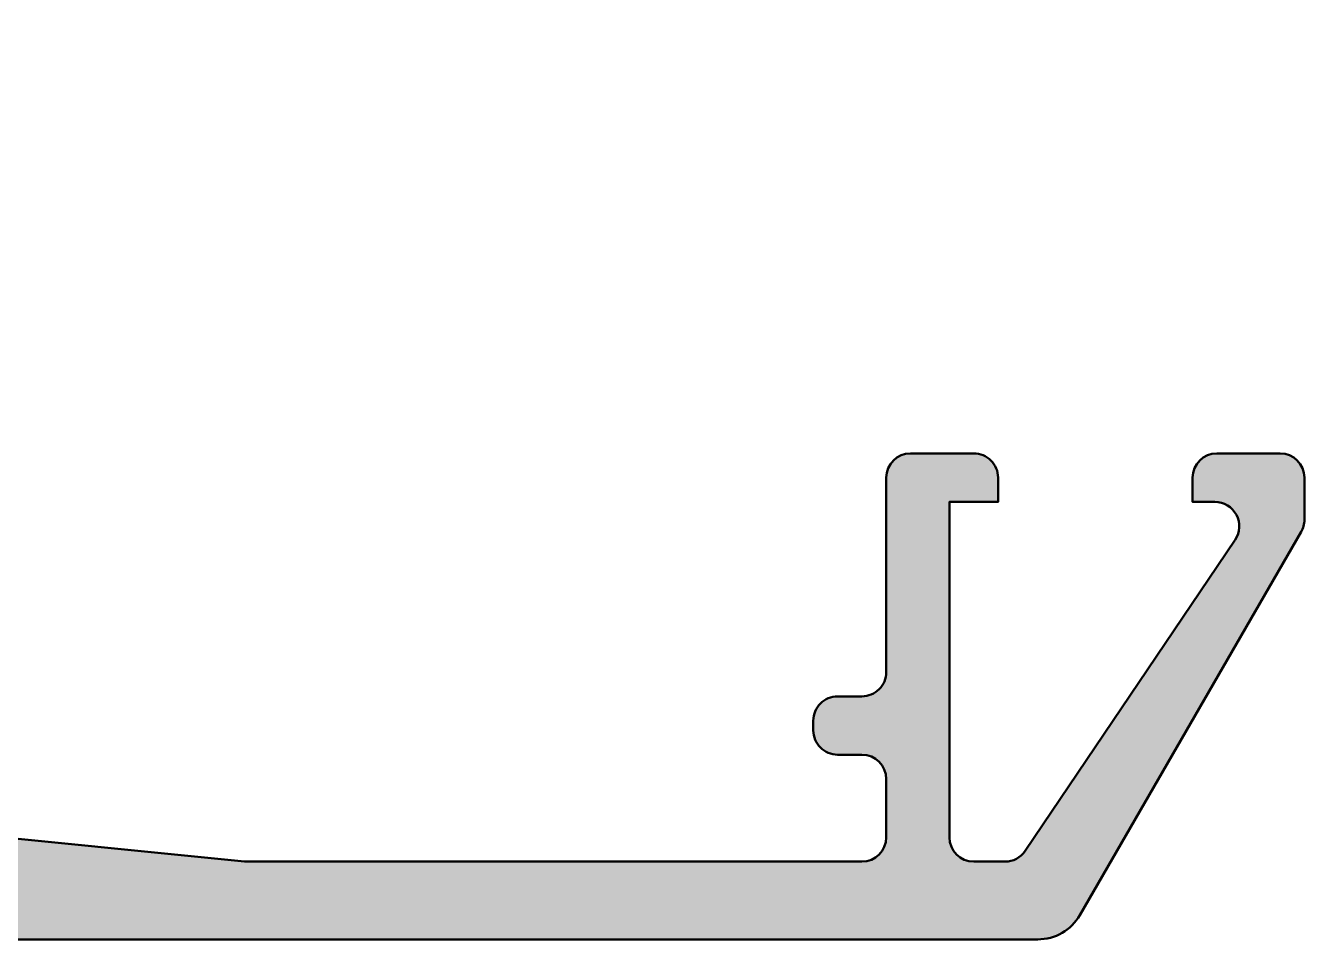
# Model space of a CAD drawing. Extents: x -30 to 40, y 10 to 95.
# Drawn here: x 13.7 to 40, y 10 to 28.8 of the extents above; entities that cross this region are included whole.
import ezdxf

# ---------------------------------------------------------------- set-up
doc = ezdxf.new("R2010")
doc.units = 0
doc.layers.add('0S-Alu contour', color=7, linetype='Continuous', lineweight=50)
doc.layers.add('0S-Alu hatch', color=252, linetype='Continuous', lineweight=25)

# ---------------------------------------------------------------- blocks, each defined once
blk = doc.blocks.new('357010__941BBC19_8285_4D33_B949_28603EFFC6F2_')
at = {"layer": '0S-Alu hatch'}
h = blk.add_hatch(color=256, dxfattribs=at)
edge = h.paths.add_edge_path()
edge.add_ellipse((-1.7999898032567, 17.40005390802865), major_axis=(-0.5000203212478828, 0), ratio=1, start_angle=90.00232850153498, end_angle=179.9976714983276, ccw=False)
edge.add_line((-1.799969482421637, 16.90003358719369), (-2.299987792968764, 16.90003358719371))
edge.add_arc((-2.299873074497469, 16.39991886872267), 0.5001147316283513, 90.01314275281119, 179.9868572471968)
edge.add_line((-2.799987792968511, 16.40003358719378), (-2.799987792968607, 16.00000917313124))
edge.add_arc((-2.299873074497391, 16.0001238916024), 0.5001147316285254, 180.0131427528032, 269.9868572471953)
edge.add_line((-2.299987792968629, 15.50000917313119), (8.000000000000126, 15.50000917313125))
edge.add_ellipse((7.999999832762057, 15.00000900589331), major_axis=(-0.5000001672379706, 0), ratio=1, start_angle=180.0000191671709, end_angle=269.9999808359352, ccw=False)
edge.add_line((8.5, 15.00000917315848), (8.500000000000238, 11.50000905392193))
edge.add_line((8.500000000000238, 11.50000905392193), (7.500000000000142, 11.50000905392193))
edge.add_arc((7.500114718492028, 10.99989433541634), 0.500114731662908, 90.01314275516937, 179.9868504146385)
edge.add_line((7.000000000000112, 11.00000911352657), (7.000000000000255, 10.4999999999999))
edge.add_arc((7.500000000000255, 10.5), 0.5, 180, 270.0000000000008)
edge.add_line((7.500000000000262, 10), (34.51516230869372, 10))
edge.add_arc((34.51516230869372, 11), 1, 270, 330.0000000000003)
edge.add_line((35.38118771247816, 10.5), (39.93301270189221, 18.3839921488269))
edge.add_arc((39.49999999999998, 18.63399214882693), 0.5000000000000209, 329.9999999999986, 360)
edge.add_line((40, 18.63399214882693), (40, 19.50001755261138))
edge.add_arc((39.49988893498797, 19.49990648759932), 0.5001110773447327, 0.0127242862475983, 89.9872757137696)
edge.add_line((39.50000000000003, 20.00001755261135), (38.19999976158141, 20.00002518200592))
edge.add_arc((38.20012636111602, 19.49989858247132), 0.5001266155579773, 90.01450356544385, 179.985496434536)
edge.add_line((37.69999976158143, 19.5000251820061), (37.69999999999999, 19.00002518200591))
edge.add_line((37.69999999999999, 19.00002518200591), (38.15963058617074, 19.00002768697078))
edge.add_ellipse((38.15963331086043, 18.50002768697821), major_axis=(-0.4999999999999881, 0), ratio=1, start_angle=146.0000000000031, end_angle=270.000312226439, ccw=False)
edge.add_line((38.57415209713796, 18.22043123524287), (34.25727891424381, 11.82040354826459))
edge.add_ellipse((33.84276012796629, 12.09999999999996), major_axis=(-0.4999999999999938, 0), ratio=1, start_angle=90.0000000000008, end_angle=146.0000000000007, ccw=False)
edge.add_line((33.84276012796629, 11.59999999999996), (33.19999952316283, 11.59999999999996))
edge.add_ellipse((33.19999952316283, 12.09999999999996), major_axis=(-0.5, 0), ratio=1, start_angle=0, end_angle=90, ccw=False)
edge.add_line((32.69999952316283, 12.09999999999996), (32.69999952316283, 19.00003281140044))
edge.add_line((32.69999952316283, 19.00003281140044), (33.69999999999999, 19.00003281140044))
edge.add_line((33.69999999999999, 19.00003281140044), (33.69999952316283, 19.50003281140044))
edge.add_arc((33.20001632405638, 19.500049612294), 0.499983199388732, 359.9980746948052, 450.001925305276)
edge.add_line((33.19999952316285, 20.00003281140045), (31.89999443689983, 20.00001958706485))
edge.add_arc((31.89999952316285, 19.50001958709071), 0.5000000000000135, 90.00058284280946, 180)
edge.add_line((31.39999952316284, 19.50001958709071), (31.3999995231628, 15.50003223253827))
edge.add_ellipse((30.89999952316285, 15.50003223253825), major_axis=(-0.4999999999999574, 0), ratio=1, start_angle=89.99176985713979, end_angle=180, ccw=False)
edge.add_line((30.89992770161769, 15.00003223769663), (30.400071344708, 15.00010407741746))
edge.add_arc((30.39999952316284, 14.50010408257577), 0.5000000000000197, 89.99176985714065, 180)
edge.add_line((29.89999952316282, 14.50010408257577), (29.89999952316281, 14.30003457070762))
edge.add_arc((30.39999952316282, 14.30003457070762), 0.5000000000000036, 180, 270.0000000000004)
edge.add_line((30.39999952316282, 13.80003457070762), (30.89999952316282, 13.80003457070762))
edge.add_ellipse((30.89999952316282, 13.30003457070762), major_axis=(-0.4999999999999983, 0), ratio=1, start_angle=180, end_angle=270, ccw=False)
edge.add_line((31.39999952316282, 13.30003457070762), (31.39999952316276, 12.09999999999997))
edge.add_ellipse((30.89999952316272, 12.09999999999998), major_axis=(-0.5000000000000356, 0), ratio=1, start_angle=90.0000000000008, end_angle=180, ccw=False)
edge.add_line((30.89999952316273, 11.59999999999994), (18.20009077759615, 11.59999999999993))
edge.add_line((18.20009077759615, 11.59999999999993), (12.10049743652368, 12.20995962021374))
edge.add_ellipse((12.20000032875127, 13.20499722349364), major_axis=(-1.000000328751271, 0), ratio=1, start_angle=-2.6998692987945105e-06, end_angle=84.2894563541301, ccw=False)
edge.add_line((11.2, 13.20499717637201), (11.2, 22.79999999999995))
edge.add_ellipse((11.7, 22.79999999999995), major_axis=(-0.4999999999999965, 0), ratio=1, start_angle=270.0000000000008, end_angle=360, ccw=False)
edge.add_line((11.69999999999999, 23.29999999999994), (12.50000000000001, 23.29999999999995))
edge.add_arc((12.50000000000001, 23.79999999999995), 0.5, 270, 360)
edge.add_line((13, 23.79999999999995), (13, 25))
edge.add_ellipse((13.07883644654306, 25.26752059199312), major_axis=(-0.2788950563274408, 0), ratio=1, start_angle=-1.16458937409908, end_angle=73.58012358050598, ccw=False)
edge.add_line((12.799999, 25.2731889999915), (12.799999, 25.7267829999915))
edge.add_ellipse((13.07886709564317, 25.73244365946857), major_axis=(-0.2789255417371471, 0), ratio=1, start_angle=-73.57540544464467, end_angle=1.1628700728880972, ccw=False)
edge.add_line((13, 25.9999869999915), (13, 27.87999800000001))
edge.add_arc((12.70000000000001, 27.87999800000001), 0.2999999999999936, 0, 90)
edge.add_line((12.70000000000001, 28.179998), (11.7200256809572, 28.17999800000002))
edge.add_arc((11.7200256809572, 27.87999800000001), 0.3000000000000007, 90, 180)
edge.add_line((11.4200256809572, 27.87999800000001), (11.42002568095722, 25.12000000000002))
edge.add_ellipse((11.30002568095719, 25.12000000000002), major_axis=(-0.1200000000000223, 0), ratio=1, start_angle=90, end_angle=180, ccw=False)
edge.add_line((11.30002568095719, 25), (6.999999999999992, 25))
edge.add_ellipse((6.999999999999992, 25.49999999999999), major_axis=(-0.4999999999999858, 0), ratio=1, start_angle=0, end_angle=90, ccw=False)
edge.add_line((6.500000000000007, 25.49999999999999), (6.500000000000014, 26.19999999999999))
edge.add_line((6.500000000000014, 26.19999999999999), (7.881495457622364, 28.59282032302756))
edge.add_arc((7.761880215351695, 28.66188021535171), 0.1381197846483017, 330.000000000003, 455.6225775507925)
edge.add_arc((8.238223241173817, 23.82339113815223), 4.999999999999973, 95.62257755079376, 119.8582549736608)
edge.add_ellipse((5.500015258789133, 28.59331954906201), major_axis=(-0.4999999999999868, 0), ratio=1, start_angle=60.14174502633978, end_angle=119.8582549736602, ccw=False)
edge.add_arc((2.761807276404418, 23.82339113815213), 5.000000000000066, 60.1417450263394, 84.37742244920618)
edge.add_arc((3.238150302226543, 28.66188021535171), 0.1381197846483027, 84.37742244920398, 209.9999999999984)
edge.add_line((3.118535059955875, 28.59282032302756), (4.500030517578231, 26.20000000000001))
edge.add_line((4.500030517578231, 26.20000000000001), (4.500030517578231, 25.5))
edge.add_ellipse((4.000030517578245, 25.5), major_axis=(-0.4999999999999858, 0), ratio=1, start_angle=89.9999999999992, end_angle=180, ccw=False)
edge.add_line((4.000030517578238, 25.00000000000002), (-0.2999951633789735, 25.00000000000001))
edge.add_ellipse((-0.2999951633789664, 25.12000000000001), major_axis=(-0.120000000000001, 0), ratio=1, start_angle=0, end_angle=89.9999999999967, ccw=False)
edge.add_line((-0.4199951633789674, 25.12000000000001), (-0.419995163378971, 27.87999800000001))
edge.add_arc((-0.7199951633789752, 27.87999800000001), 0.3000000000000043, 0, 90.00000000000134)
edge.add_line((-0.7199951633789822, 28.17999800000001), (-1.699969482421764, 28.17999800000001))
edge.add_arc((-1.699969482421764, 27.87999800000001), 0.3000000000000007, 90, 180)
edge.add_line((-1.999969482421764, 27.87999800000001), (-1.999969482421754, 25.99998699999151))
edge.add_ellipse((-2.07883657806493, 25.73244365946858), major_axis=(-0.2789255417371497, 0), ratio=1, start_angle=178.8371299271117, end_angle=253.5754054446436, ccw=False)
edge.add_line((-1.799968482421762, 25.72678299999151), (-1.79996848242176, 25.27318899999149))
edge.add_ellipse((-2.078805928964797, 25.2675205919931), major_axis=(-0.2788950563274239, 0), ratio=1, start_angle=106.419876419496, end_angle=181.1645893740998, ccw=False)
edge.add_line((-1.999969482421738, 25), (-2.299969482421751, 25))
edge.add_arc((-2.299969482421772, 24.50000000000001), 0.4999999999999894, 89.99999999999756, 180)
edge.add_line((-2.799969482421762, 24.50000000000001), (-2.799969482421737, 23.79999999999999))
edge.add_arc((-2.299969482421772, 23.79999999999998), 0.4999999999999645, 180, 270)
edge.add_line((-2.299969482421772, 23.30000000000001), (-1.799969482421758, 23.3))
edge.add_ellipse((-1.799969482421744, 22.8), major_axis=(-0.5000000000000071, 0), ratio=1, start_angle=180, end_angle=270.00000000000165, ccw=False)
edge.add_line((-1.299969482421737, 22.8), (-1.299969482421737, 17.40003358719365))
edge = h.paths.add_edge_path()
edge.add_ellipse((0.7000305175782487, 17.40000917313124), major_axis=(-0.4999999999999929, 0), ratio=1, start_angle=0, end_angle=89.9999999999992, ccw=False)
edge.add_line((0.2000305175782557, 17.40000917313125), (0.2000305175782557, 22.80000000000001))
edge.add_ellipse((0.7000305175782559, 22.80000000000001), major_axis=(-0.5, 0), ratio=1, start_angle=270, end_angle=360, ccw=False)
edge.add_line((0.7000305175782559, 23.3), (9.200000000000003, 23.3))
edge.add_ellipse((9.200000000000008, 22.80000000000001), major_axis=(-0.5, 0), ratio=1, start_angle=180, end_angle=270.0000000000008, ccw=False)
edge.add_line((9.700000000000008, 22.80000000000001), (9.700000000000003, 17.40000917313124))
edge.add_ellipse((9.200000000000003, 17.40000917313124), major_axis=(-0.5, 0), ratio=1, start_angle=90, end_angle=180, ccw=False)
edge.add_line((9.200000000000003, 16.90000917313124), (0.7000305175782416, 16.90000917313124))
at = {"layer": '0S-Alu contour', "color": 7}
for points in [[(3.118535059955875, 28.59282032302756), (4.500030517578231, 26.20000000000001), (4.500030517578231, 25.5)], [(6.500000000000007, 25.49999999999999), (6.500000000000014, 26.19999999999999), (7.881495457622364, 28.59282032302756)], [(-0.7199951633789822, 28.17999800000001), (-1.699969482421764, 28.17999800000001)], [(12.70000000000001, 28.179998), (11.7200256809572, 28.17999800000002)], [(-1.999969482421764, 27.87999800000001), (-1.999969482421754, 25.99998699999151)], [(-0.4199951633789674, 25.12000000000001), (-0.419995163378971, 27.87999800000001)], [(11.4200256809572, 27.87999800000001), (11.42002568095722, 25.12000000000002)], [(13, 25.9999869999915), (13, 27.87999800000001)], [(-1.799968482421762, 25.72678299999151), (-1.79996848242176, 25.27318899999149)], [(12.799999, 25.2731889999915), (12.799999, 25.7267829999915)], [(-1.999969482421738, 25), (-2.299969482421751, 25)], [(4.000030517578238, 25.00000000000002), (-0.2999951633789735, 25.00000000000001)], [(11.30002568095719, 25), (6.999999999999992, 25)], [(13, 23.79999999999995), (13, 25)], [(-2.799969482421762, 24.50000000000001), (-2.799969482421737, 23.79999999999999)], [(-2.299969482421772, 23.30000000000001), (-1.799969482421758, 23.3)], [(0.7000305175782559, 23.3), (9.200000000000003, 23.3)], [(11.69999999999999, 23.29999999999994), (12.50000000000001, 23.29999999999995)], [(-1.299969482421737, 22.8), (-1.299969482421737, 17.40003358719365)], [(0.2000305175782557, 17.40000917313125), (0.2000305175782557, 22.80000000000001)], [(9.700000000000008, 22.80000000000001), (9.700000000000003, 17.40000917313124)], [(11.2, 13.20499717637201), (11.2, 22.79999999999995)], [(33.19999952316285, 20.00003281140045), (31.89999443689983, 20.00001958706485)], [(39.50000000000003, 20.00001755261135), (38.19999976158141, 20.00002518200592)], [(31.39999952316284, 19.50001958709071), (31.3999995231628, 15.50003223253827)], [(32.69999952316283, 12.09999999999996), (32.69999952316283, 19.00003281140044), (33.69999999999999, 19.00003281140044), (33.69999952316283, 19.50003281140044)], [(37.69999976158143, 19.5000251820061), (37.69999999999999, 19.00002518200591), (38.15963058617074, 19.00002768697078)], [(40, 18.63399214882693), (40, 19.50001755261138)], [(38.57415209713796, 18.22043123524287), (34.25727891424381, 11.82040354826459)], [(35.38118771247816, 10.5), (39.93301270189221, 18.3839921488269)], [(-1.799969482421637, 16.90003358719369), (-2.299987792968764, 16.90003358719371)], [(9.200000000000003, 16.90000917313124), (0.7000305175782416, 16.90000917313124)], [(-2.799987792968511, 16.40003358719378), (-2.799987792968607, 16.00000917313124)], [(-2.299987792968629, 15.50000917313119), (8.000000000000126, 15.50000917313125)], [(8.5, 15.00000917315848), (8.500000000000238, 11.50000905392193), (7.500000000000142, 11.50000905392193)], [(30.89992770161769, 15.00003223769663), (30.400071344708, 15.00010407741746)], [(29.89999952316282, 14.50010408257577), (29.89999952316281, 14.30003457070762)], [(30.39999952316282, 13.80003457070762), (30.89999952316282, 13.80003457070762)], [(31.39999952316282, 13.30003457070762), (31.39999952316276, 12.09999999999997)], [(30.89999952316273, 11.59999999999994), (18.20009077759615, 11.59999999999993), (12.10049743652368, 12.20995962021374)], [(33.84276012796629, 11.59999999999996), (33.19999952316283, 11.59999999999996)], [(7.000000000000112, 11.00000911352657), (7.000000000000255, 10.4999999999999)], [(7.500000000000262, 10), (34.51516230869372, 10)]]:
    blk.add_lwpolyline(points, dxfattribs=at)
for centre, radius, start, end in [((3.238150302226543, 28.66188021535171), 0.1381197846483027, 84.37742244920398, 209.9999999999984), ((2.761807276404418, 23.82339113815213), 5.000000000000066, 60.1417450263394, 84.37742244920618), ((8.238223241173817, 23.82339113815223), 4.999999999999973, 95.62257755079376, 119.8582549736608), ((7.761880215351695, 28.66188021535171), 0.1381197846483017, 330.000000000003, 95.62257755079256), ((-1.699969482421764, 27.87999800000001), 0.3000000000000007, 90, 180), ((-0.7199951633789752, 27.87999800000001), 0.3000000000000043, 0, 90.00000000000134), ((11.7200256809572, 27.87999800000001), 0.3000000000000007, 90, 180), ((12.70000000000001, 27.87999800000001), 0.2999999999999936, 0, 90), ((-2.299969482421772, 24.50000000000001), 0.4999999999999894, 89.99999999999756, 180), ((-2.299969482421772, 23.79999999999998), 0.4999999999999645, 180, 270), ((12.50000000000001, 23.79999999999995), 0.5, 270, 0), ((31.89999952316285, 19.50001958709071), 0.5000000000000135, 90.00058284280946, 180), ((33.20001632405638, 19.500049612294), 0.499983199388732, 359.9980746948052, 90.00192530527598), ((38.20012636111602, 19.49989858247132), 0.5001266155579773, 90.01450356544385, 179.985496434536), ((39.49988893498797, 19.49990648759932), 0.5001110773447327, 0.0127242862475983, 89.9872757137696), ((39.49999999999998, 18.63399214882693), 0.5000000000000209, 329.9999999999986, 0), ((-2.299873074497469, 16.39991886872267), 0.5001147316283513, 90.01314275281119, 179.9868572471968), ((-2.299873074497391, 16.0001238916024), 0.5001147316285254, 180.0131427528032, 269.9868572471953), ((30.39999952316284, 14.50010408257577), 0.5000000000000197, 89.99176985714065, 180), ((30.39999952316282, 14.30003457070762), 0.5000000000000036, 180, 270.0000000000004), ((7.500114718492028, 10.99989433541634), 0.500114731662908, 90.01314275516937, 179.9868504146385), ((7.500000000000255, 10.5), 0.5, 180, 270.0000000000008), ((34.51516230869372, 11), 1, 270, 330.0000000000003)]:
    blk.add_arc(centre, radius, start, end, dxfattribs=at)
at = {"layer": '0S-Alu contour', "color": 7, "extrusion": (0, 0, -1)}
for centre, radius, start, end in [((-5.500015258789133, 28.59331954906201), 0.4999999999999868, 240.1417450263398, 299.8582549736602), ((2.07883657806493, 25.73244365946858), 0.2789255417371497, 106.4245945553564, 181.1628700728884), ((-13.07886709564317, 25.73244365946857), 0.2789255417371471, 358.8371299271119, 73.57540544464473), ((2.078805928964797, 25.2675205919931), 0.2788950563274239, 178.8354106259002, 253.580123580504), ((-4.000030517578245, 25.5), 0.4999999999999858, 180, 270.0000000000008), ((-6.999999999999992, 25.49999999999999), 0.4999999999999858, 270, 0), ((-13.07883644654306, 25.26752059199312), 0.2788950563274408, 286.419876419494, 1.164589374099114), ((0.2999951633789664, 25.12000000000001), 0.120000000000001, 270.0000000000033, 0), ((-11.30002568095719, 25.12000000000002), 0.1200000000000223, 180, 270), ((1.799969482421744, 22.8), 0.5000000000000071, 89.99999999999837, 180), ((-0.7000305175782559, 22.80000000000001), 0.5, 0, 90), ((-9.200000000000008, 22.80000000000001), 0.5, 89.9999999999992, 180), ((-11.7, 22.79999999999995), 0.4999999999999965, 0, 89.9999999999992), ((-38.15963331086043, 18.50002768697821), 0.4999999999999881, 89.99968777356098, 213.9999999999969), ((1.7999898032567, 17.40005390802865), 0.5000203212478828, 180.0023285016724, 269.997671498465), ((-0.7000305175782487, 17.40000917313124), 0.4999999999999929, 270.0000000000008, 0), ((-9.200000000000003, 17.40000917313124), 0.5, 180, 270), ((-7.999999832762057, 15.00000900589331), 0.5000001672379706, 90.0000191640648, 179.9999808328291), ((-30.89999952316285, 15.50003223253825), 0.4999999999999574, 180, 270.0082301428602), ((-30.89999952316282, 13.30003457070762), 0.4999999999999983, 90, 180), ((-12.20000032875127, 13.20499722349364), 1.000000328751271, 275.7105436458699, 2.6998693284e-06), ((-30.89999952316272, 12.09999999999998), 0.5000000000000356, 180, 269.9999999999992), ((-33.19999952316283, 12.09999999999996), 0.5, 270, 0), ((-33.84276012796629, 12.09999999999996), 0.4999999999999938, 213.9999999999993, 269.9999999999992)]:
    blk.add_arc(centre, radius, start, end, dxfattribs=at)
blk = doc.blocks.new('466730__0DFE07AE_06F0_4A80_B6A1_6896A75A37EB_')
at = {"layer": '0S-Alu contour', "color": 7}
blk.add_blockref('357010__941BBC19_8285_4D33_B949_28603EFFC6F2_', (0, 0), dxfattribs=at)

msp = doc.modelspace()

# ---------------------------------------------------------------- block references
at = {"layer": '0S-Alu contour', "color": 7}
msp.add_blockref('466730__0DFE07AE_06F0_4A80_B6A1_6896A75A37EB_', (0, 0), dxfattribs=at)

doc.saveas('drawing.dxf')
